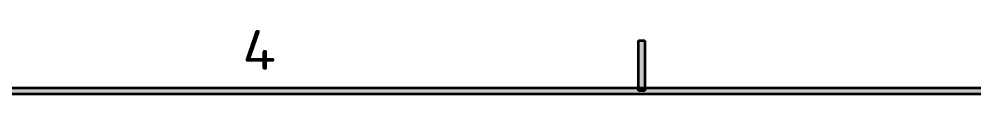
# Model space of a CAD drawing. Extents: x 23 to 587, y 4 to 413.
# Drawn here: x 209.8 to 281.8, y 406.8 to 411.6 of the extents above; entities that cross this region are included whole.
import ezdxf
from ezdxf.enums import TextEntityAlignment as Align

# ---------------------------------------------------------------- set-up
doc = ezdxf.new("R2010")
doc.units = 0
doc.layers.add('3', color=7, linetype='Continuous', lineweight=13)
doc.styles.get("Standard").update_dxf_attribs({"font": 'isocp.shx'})

# ---------------------------------------------------------------- blocks, each defined once
blk = doc.blocks.new('BLOCK235')
at = {"layer": '3', "color": 7, "lineweight": 13}
blk.add_text('4', height=3, dxfattribs=at).set_placement((226.619, 408.592), (229.158, 408.592), align=Align.FIT)
blk = doc.blocks.new('BLOCK300')
at = {"layer": '3', "color": 7, "lineweight": 5}
blk.add_solid([(410.237, 407.237), (409.763, 406.763), (30, 407.237), (30, 406.763)], dxfattribs=at)
blk = doc.blocks.new('BLOCK313')
at = {"layer": '3', "color": 7, "lineweight": 5}
blk.add_solid([(256.494, 410.8), (256.969, 410.8), (256.494, 407), (256.969, 407)], dxfattribs=at)

msp = doc.modelspace()

# ---------------------------------------------------------------- linework, layer by layer
at = {"layer": '3', "color": 7, "lineweight": 35, "ltscale": 0.095}
for p, q in [((256.494, 407), (256.494, 410.8)), ((256.969, 410.8), (256.969, 407))]:
    msp.add_line(p, q, dxfattribs=at)
at = {"layer": '3', "color": 7, "lineweight": 35, "ltscale": 0.011875}
for p, q in [((256.494, 410.8), (256.969, 410.8)), ((256.969, 407), (256.494, 407))]:
    msp.add_line(p, q, dxfattribs=at)
at = {"layer": '3', "color": 7, "lineweight": 35}
for p, q in [((30, 407.237), (580.203, 407.237)), ((579.728, 406.762), (30, 406.762))]:
    msp.add_line(p, q, dxfattribs=at)

# ---------------------------------------------------------------- block references
at = {"layer": '3', "lineweight": 0}
for name in ['BLOCK235', 'BLOCK313', 'BLOCK300']:
    msp.add_blockref(name, (0, 0), dxfattribs=at)

doc.saveas('drawing.dxf')
